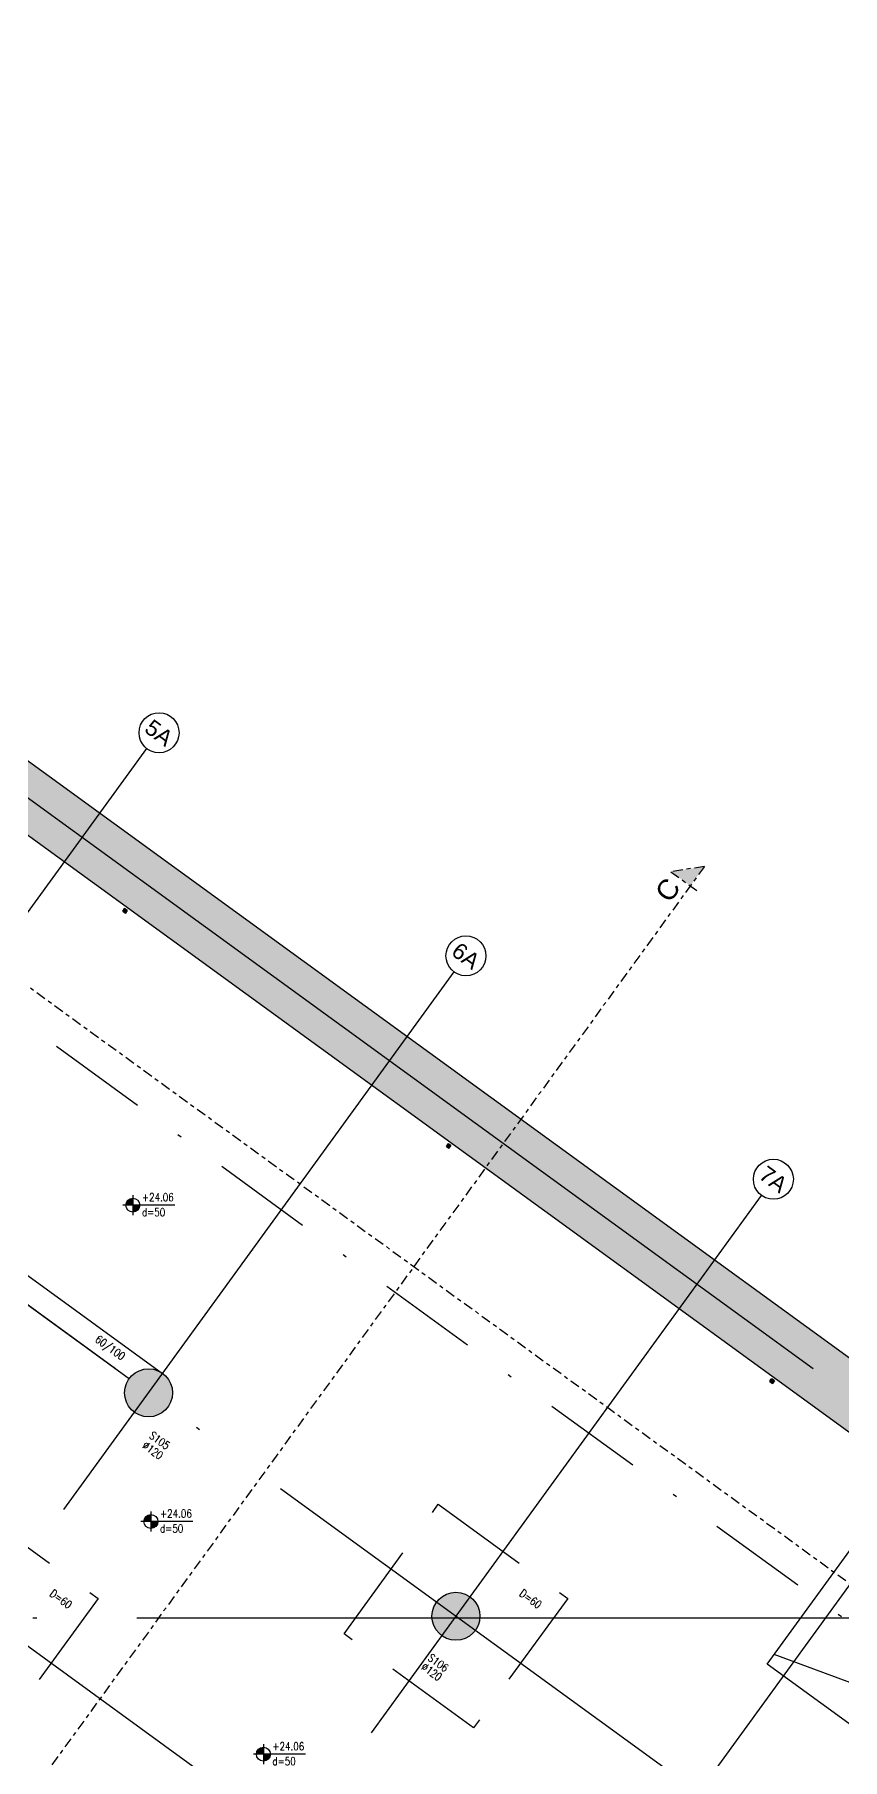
# Model space of a CAD drawing. Header units: inches. Extents: x 400392 to 401495, y 4543971 to 4544133.
# Drawn here: x 400790.06 to 400810.26, y 4544069.86 to 4544112.97 of the extents above; entities that cross this region are included whole.
import ezdxf
from ezdxf.enums import TextEntityAlignment as Align

# ---------------------------------------------------------------- set-up
doc = ezdxf.new("R2010")
doc.units = ezdxf.units.IN
doc.header["$MEASUREMENT"] = 0
for name, pattern in [('AKS', [3, 2.5, -0.25, 0, -0.25]), ('CENTER', [2, 1.25, -0.25, 0.25, -0.25]), ('CONTINU', [0]), ('DASHDOT2', [0.5, 0.25, -0.125, 0, -0.125]), ('HIDDEN', [0.375, 0.25, -0.125])]:
    doc.linetypes.add(name, pattern=pattern)
doc.layers.add('A-DETL-GENF', color=92, linetype='Continuous', lineweight=9)
for name, color, linetype in [('aks prota', 2, 'AKS'), ('caks prota', 4, 'Continuous'), ('kesit tarama prota', 252, 'Continuous'), ('kiriş boyutu prota', 6, 'Continuous'), ('kiriş prota', 6, 'Continuous'), ('kolon prota', 1, 'Continuous'), ('kolon tarama prota', 252, 'Continuous'), ('lkolon prota', 4, 'Continuous'), ('merdiven prota', 2, 'Continuous'), ('perde prota', 1, 'Continuous'), ('PRT-AL-TUNEL_EKSENI', 14, 'DASHDOT2'), ('skesit prota', 7, 'Continuous'), ('st-s_level (kot)', 6, 'Continuous'), ('st-s_levelmark (kot işareti)', 4, 'Continuous'), ('taks prota', 7, 'Continuous'), ('temel prota', 6, 'Continuous'), ('tkesit prota', 7, 'Continuous'), ('tkolon prota', 6, 'Continuous')]:
    doc.layers.add(name, color=color, linetype=linetype)
doc.styles.add('Arial', font='Arial.ttf')
doc.styles.add('OLCU', font='romanstw.shx')
doc.styles.add('TAKS', font='Arial Unicode.ttf')
doc.styles.add('TKIRIS', font='romanstw.shx')
doc.styles.add('tkolon', font='romanstw.shx')

# ---------------------------------------------------------------- blocks, each defined once
blk = doc.blocks.new('+24.06 mekanik')
at = {"layer": 'kolon tarama prota', "color": 253}
for p, q in [((33936, 178284), (33936, 178204)), ((34016, 178284), (33936, 178284)), ((33936, 178284), (34016, 178284)), ((33936, 178204), (33936, 178284)), ((33936, 178284), (33936, 178284)), ((33936, 178204), (34016, 178204)), ((34016, 178204), (33936, 178204)), ((33936, 178204), (33936, 178204)), ((33944, 178249), (33939, 178249)), ((33939, 178249), (33944, 178249)), ((33939, 178249), (33939, 178249)), ((33939, 178239), (33944, 178239)), ((33944, 178239), (33939, 178239)), ((33939, 178239), (33939, 178239)), ((33944, 178249), (33944, 178249)), ((33944, 178239), (33944, 178239)), ((33956, 178249), (33951, 178249)), ((33951, 178249), (33956, 178249)), ((33951, 178249), (33951, 178249)), ((33951, 178239), (33956, 178239)), ((33956, 178239), (33951, 178239)), ((33951, 178239), (33951, 178239)), ((33956, 178249), (33956, 178249)), ((33956, 178239), (33956, 178239)), ((33970, 178249), (33963, 178249)), ((33963, 178249), (33970, 178249)), ((33963, 178249), (33963, 178249)), ((33963, 178239), (33970, 178239)), ((33970, 178239), (33963, 178239)), ((33963, 178239), (33963, 178239)), ((33970, 178249), (33970, 178249)), ((33970, 178239), (33970, 178239)), ((33971, 178281), (33971, 178276)), ((33971, 178276), (33971, 178281)), ((33971, 178281), (33971, 178281)), ((33971, 178276), (33971, 178276)), ((33971, 178269), (33971, 178264)), ((33971, 178264), (33971, 178269)), ((33971, 178269), (33971, 178269)), ((33971, 178264), (33971, 178264)), ((33971, 178257), (33971, 178250)), ((33971, 178250), (33971, 178257)), ((33971, 178257), (33971, 178257)), ((33971, 178250), (33971, 178250)), ((33971, 178238), (33971, 178232)), ((33971, 178232), (33971, 178238)), ((33971, 178238), (33971, 178238)), ((33971, 178232), (33971, 178232)), ((33971, 178225), (33971, 178219)), ((33971, 178219), (33971, 178225)), ((33971, 178225), (33971, 178225)), ((33971, 178219), (33971, 178219)), ((33971, 178213), (33971, 178207)), ((33971, 178207), (33971, 178213)), ((33971, 178213), (33971, 178213)), ((33971, 178207), (33971, 178207)), ((33981, 178276), (33981, 178281)), ((33981, 178281), (33981, 178276)), ((33981, 178281), (33981, 178281)), ((33981, 178276), (33981, 178276)), ((33981, 178264), (33981, 178269)), ((33981, 178269), (33981, 178264)), ((33981, 178269), (33981, 178269)), ((33981, 178264), (33981, 178264)), ((33981, 178250), (33981, 178257)), ((33981, 178257), (33981, 178250)), ((33981, 178257), (33981, 178257)), ((33981, 178250), (33981, 178250)), ((33981, 178232), (33981, 178238)), ((33981, 178238), (33981, 178232)), ((33981, 178238), (33981, 178238)), ((33981, 178232), (33981, 178232)), ((33981, 178219), (33981, 178225)), ((33981, 178225), (33981, 178219)), ((33981, 178225), (33981, 178225)), ((33981, 178219), (33981, 178219)), ((33981, 178207), (33981, 178213)), ((33981, 178213), (33981, 178207)), ((33981, 178213), (33981, 178213)), ((33981, 178207), (33981, 178207)), ((33988, 178249), (33982, 178249)), ((33982, 178249), (33988, 178249)), ((33982, 178249), (33982, 178249)), ((33982, 178239), (33988, 178239)), ((33988, 178239), (33982, 178239)), ((33982, 178239), (33982, 178239)), ((33988, 178249), (33988, 178249)), ((33988, 178239), (33988, 178239)), ((34001, 178249), (33995, 178249)), ((33995, 178249), (34001, 178249)), ((33995, 178249), (33995, 178249)), ((33995, 178239), (34001, 178239)), ((34001, 178239), (33995, 178239)), ((33995, 178239), (33995, 178239)), ((34001, 178249), (34001, 178249)), ((34001, 178239), (34001, 178239)), ((34013, 178249), (34007, 178249)), ((34007, 178249), (34013, 178249)), ((34007, 178249), (34007, 178249)), ((34007, 178239), (34013, 178239)), ((34013, 178239), (34007, 178239)), ((34007, 178239), (34007, 178239)), ((34013, 178249), (34013, 178249)), ((34013, 178239), (34013, 178239)), ((34016, 178204), (34016, 178284)), ((34016, 178284), (34016, 178204)), ((34016, 178284), (34016, 178284)), ((34016, 178204), (34016, 178204)), ((43936, 178284), (43936, 178204)), ((44016, 178284), (43936, 178284)), ((43936, 178284), (44016, 178284)), ((43936, 178204), (43936, 178284)), ((43936, 178284), (43936, 178284)), ((43936, 178204), (44016, 178204)), ((44016, 178204), (43936, 178204)), ((43936, 178204), (43936, 178204)), ((43944, 178249), (43939, 178249)), ((43939, 178249), (43944, 178249)), ((43939, 178249), (43939, 178249)), ((43939, 178239), (43944, 178239)), ((43944, 178239), (43939, 178239)), ((43939, 178239), (43939, 178239)), ((43944, 178249), (43944, 178249)), ((43944, 178239), (43944, 178239)), ((43956, 178249), (43951, 178249)), ((43951, 178249), (43956, 178249)), ((43951, 178249), (43951, 178249)), ((43951, 178239), (43956, 178239)), ((43956, 178239), (43951, 178239)), ((43951, 178239), (43951, 178239)), ((43956, 178249), (43956, 178249)), ((43956, 178239), (43956, 178239)), ((43969, 178249), (43963, 178249)), ((43963, 178249), (43969, 178249)), ((43963, 178249), (43963, 178249)), ((43963, 178239), (43969, 178239)), ((43969, 178239), (43963, 178239)), ((43963, 178239), (43963, 178239)), ((43969, 178249), (43969, 178249)), ((43969, 178239), (43969, 178239)), ((43971, 178281), (43971, 178276)), ((43971, 178276), (43971, 178281)), ((43971, 178281), (43971, 178281)), ((43971, 178276), (43971, 178276)), ((43971, 178269), (43971, 178264)), ((43971, 178264), (43971, 178269)), ((43971, 178269), (43971, 178269)), ((43971, 178264), (43971, 178264)), ((43971, 178257), (43971, 178251)), ((43971, 178251), (43971, 178257)), ((43971, 178257), (43971, 178257)), ((43971, 178251), (43971, 178251)), ((43971, 178238), (43971, 178232)), ((43971, 178232), (43971, 178238)), ((43971, 178238), (43971, 178238)), ((43971, 178232), (43971, 178232)), ((43971, 178225), (43971, 178219)), ((43971, 178219), (43971, 178225)), ((43971, 178225), (43971, 178225)), ((43971, 178219), (43971, 178219)), ((43971, 178213), (43971, 178207)), ((43971, 178207), (43971, 178213)), ((43971, 178213), (43971, 178213)), ((43971, 178207), (43971, 178207)), ((43981, 178276), (43981, 178281)), ((43981, 178281), (43981, 178276)), ((43981, 178281), (43981, 178281)), ((43981, 178276), (43981, 178276)), ((43981, 178264), (43981, 178269)), ((43981, 178269), (43981, 178264)), ((43981, 178269), (43981, 178269)), ((43981, 178264), (43981, 178264)), ((43981, 178251), (43981, 178257)), ((43981, 178257), (43981, 178251)), ((43981, 178257), (43981, 178257)), ((43981, 178251), (43981, 178251)), ((43981, 178232), (43981, 178238)), ((43981, 178238), (43981, 178232)), ((43981, 178238), (43981, 178238)), ((43981, 178232), (43981, 178232)), ((43981, 178219), (43981, 178225)), ((43981, 178225), (43981, 178219)), ((43981, 178225), (43981, 178225)), ((43981, 178219), (43981, 178219)), ((43981, 178207), (43981, 178213)), ((43981, 178213), (43981, 178207)), ((43981, 178213), (43981, 178213)), ((43981, 178207), (43981, 178207)), ((43988, 178249), (43982, 178249)), ((43982, 178249), (43988, 178249)), ((43982, 178249), (43982, 178249)), ((43982, 178239), (43988, 178239)), ((43988, 178239), (43982, 178239)), ((43982, 178239), (43982, 178239)), ((43988, 178249), (43988, 178249)), ((43988, 178239), (43988, 178239)), ((44000, 178249), (43995, 178249)), ((43995, 178249), (44000, 178249)), ((43995, 178249), (43995, 178249)), ((43995, 178239), (44000, 178239)), ((44000, 178239), (43995, 178239)), ((43995, 178239), (43995, 178239)), ((44000, 178249), (44000, 178249)), ((44000, 178239), (44000, 178239)), ((44013, 178249), (44007, 178249)), ((44007, 178249), (44013, 178249)), ((44007, 178249), (44007, 178249)), ((44007, 178239), (44013, 178239)), ((44013, 178239), (44007, 178239)), ((44007, 178239), (44007, 178239)), ((44013, 178249), (44013, 178249)), ((44013, 178239), (44013, 178239)), ((44016, 178204), (44016, 178284)), ((44016, 178284), (44016, 178204)), ((44016, 178284), (44016, 178284)), ((44016, 178204), (44016, 178204)), ((53936, 178284), (53936, 178204)), ((54016, 178284), (53936, 178284)), ((53936, 178284), (54016, 178284)), ((53936, 178204), (53936, 178284)), ((53936, 178284), (53936, 178284)), ((53936, 178204), (54016, 178204)), ((54016, 178204), (53936, 178204)), ((53936, 178204), (53936, 178204)), ((53951, 178279), (53937, 178279)), ((53937, 178210), (53951, 178210)), ((53944, 178249), (53939, 178249)), ((53939, 178249), (53944, 178249)), ((53939, 178249), (53939, 178249)), ((53939, 178239), (53944, 178239)), ((53944, 178239), (53939, 178239)), ((53939, 178239), (53939, 178239)), ((53944, 178249), (53944, 178249)), ((53944, 178239), (53944, 178239)), ((53956, 178249), (53951, 178249)), ((53951, 178249), (53956, 178249)), ((53951, 178249), (53951, 178249)), ((53951, 178239), (53956, 178239)), ((53956, 178239), (53951, 178239)), ((53951, 178239), (53951, 178239)), ((53956, 178249), (53956, 178249)), ((53956, 178239), (53956, 178239)), ((53970, 178249), (53963, 178249)), ((53963, 178249), (53970, 178249)), ((53963, 178249), (53963, 178249)), ((53963, 178239), (53970, 178239)), ((53970, 178239), (53963, 178239)), ((53963, 178239), (53963, 178239)), ((53970, 178249), (53970, 178249)), ((53970, 178239), (53970, 178239)), ((53971, 178281), (53971, 178276)), ((53971, 178276), (53971, 178281)), ((53971, 178281), (53971, 178281)), ((53971, 178276), (53971, 178276)), ((53971, 178269), (53971, 178264)), ((53971, 178264), (53971, 178269)), ((53971, 178269), (53971, 178269)), ((53971, 178264), (53971, 178264)), ((53971, 178257), (53971, 178250)), ((53971, 178250), (53971, 178257)), ((53971, 178257), (53971, 178257)), ((53971, 178250), (53971, 178250)), ((53971, 178238), (53971, 178232)), ((53971, 178232), (53971, 178238)), ((53971, 178238), (53971, 178238)), ((53971, 178232), (53971, 178232)), ((53971, 178225), (53971, 178219)), ((53971, 178219), (53971, 178225)), ((53971, 178225), (53971, 178225)), ((53971, 178219), (53971, 178219)), ((53971, 178213), (53971, 178207)), ((53971, 178207), (53971, 178213)), ((53971, 178213), (53971, 178213)), ((53971, 178207), (53971, 178207)), ((53981, 178276), (53981, 178281)), ((53981, 178281), (53981, 178276)), ((53981, 178281), (53981, 178281)), ((53981, 178276), (53981, 178276)), ((53981, 178264), (53981, 178269)), ((53981, 178269), (53981, 178264)), ((53981, 178269), (53981, 178269)), ((53981, 178264), (53981, 178264)), ((53981, 178250), (53981, 178257)), ((53981, 178257), (53981, 178250)), ((53981, 178257), (53981, 178257)), ((53981, 178250), (53981, 178250)), ((53981, 178232), (53981, 178238)), ((53981, 178238), (53981, 178232)), ((53981, 178238), (53981, 178238)), ((53981, 178232), (53981, 178232)), ((53981, 178219), (53981, 178225)), ((53981, 178225), (53981, 178219)), ((53981, 178225), (53981, 178225)), ((53981, 178219), (53981, 178219)), ((53981, 178207), (53981, 178213)), ((53981, 178213), (53981, 178207)), ((53981, 178213), (53981, 178213)), ((53981, 178207), (53981, 178207)), ((53988, 178249), (53982, 178249)), ((53982, 178249), (53988, 178249)), ((53982, 178249), (53982, 178249)), ((53982, 178239), (53988, 178239)), ((53988, 178239), (53982, 178239)), ((53982, 178239), (53982, 178239)), ((53988, 178249), (53988, 178249)), ((53988, 178239), (53988, 178239)), ((54001, 178249), (53995, 178249)), ((53995, 178249), (54001, 178249)), ((53995, 178249), (53995, 178249)), ((53995, 178239), (54001, 178239)), ((54001, 178239), (53995, 178239)), ((53995, 178239), (53995, 178239)), ((54001, 178249), (54001, 178249)), ((54001, 178239), (54001, 178239)), ((54013, 178249), (54007, 178249)), ((54007, 178249), (54013, 178249)), ((54007, 178249), (54007, 178249)), ((54007, 178239), (54013, 178239)), ((54013, 178239), (54007, 178239)), ((54007, 178239), (54007, 178239)), ((54013, 178249), (54013, 178249)), ((54013, 178239), (54013, 178239)), ((54016, 178204), (54016, 178284)), ((54016, 178284), (54016, 178204)), ((54016, 178284), (54016, 178284)), ((54016, 178204), (54016, 178204))]:
    blk.add_line(p, q, dxfattribs=at)
at = {"layer": 'kolon tarama prota', "color": 253, "flags": 128}
for points in [[(53946, 178244), (53950, 178260), (53963, 178271), (53976, 178274)], [(53976, 178214), (53960, 178219), (53949, 178231), (53946, 178244)], [(53951, 178274), (53967, 178274), (53975, 178274), (53976, 178274)], [(53976, 178214), (53971, 178214), (53957, 178214), (53951, 178214)], [(53976, 178274), (53992, 178270), (54003, 178257), (54006, 178244)], [(54006, 178244), (54001, 178228), (53989, 178217), (53976, 178214)]]:
    blk.add_lwpolyline(points, dxfattribs=at)
at = {"layer": 'kolon tarama prota', "color": 253}
for centre, radius, start, end in [((33976, 178244), 45.8, 0, 180), ((33976, 178244), 45.8, 0, 180), ((33976, 178244), 45.8, 180, 0), ((33976, 178244), 45.8, 180, 0), ((33976, 178244), 41, 0, 180), ((33976, 178244), 41, 180, 0), ((33976, 178244), 40, 0, 180), ((33976, 178244), 40, 0, 180), ((33976, 178244), 40, 180, 0), ((33976, 178244), 40, 180, 0), ((33976, 178244), 37.3, 97.6967, 172.3033), ((33976, 178244), 37.3, 97.6967, 172.3033), ((33976, 178244), 37.3, 187.6967, 262.3033), ((33976, 178244), 37.3, 187.6967, 262.3033), ((33976, 178244), 34.3, 90, 270), ((33976, 178244), 34.3, 90, 270), ((33976, 178244), 33, 0, 180), ((33976, 178244), 33, 180, 0), ((33976, 178244), 32, 98.9893, 171.0107), ((33976, 178244), 32, 98.9893, 171.0107), ((33976, 178244), 32, 188.9893, 261.0107), ((33976, 178244), 32, 188.9893, 261.0107), ((33976, 178244), 30, 0, 180), ((33976, 178244), 30, 0, 180), ((33976, 178244), 30.2, 0, 180), ((33976, 178244), 30, 180, 0), ((33976, 178244), 30, 180, 0), ((33976, 178244), 30.2, 180, 0), ((33976, 178244), 25.3, 101.3831, 168.6169), ((33976, 178244), 25.3, 101.3831, 168.6169), ((33976, 178244), 25, 0, 180), ((33976, 178244), 25, 0, 180), ((33976, 178244), 25, 180, 0), ((33976, 178244), 25, 180, 0), ((33976, 178244), 25.3, 191.3831, 258.6169), ((33976, 178244), 25.3, 191.3831, 258.6169), ((33976, 178244), 20, 104.4775, 165.5225), ((33976, 178244), 20, 104.4775, 165.5225), ((33976, 178244), 20, 194.4775, 255.5225), ((33976, 178244), 20, 194.4775, 255.5225), ((33976, 178228), 16.5, 90, 270), ((33976, 178244), 13.3, 112.0243, 157.9757), ((33976, 178244), 13.3, 112.0243, 157.9757), ((33976, 178244), 13.3, 202.0243, 247.9757), ((33976, 178244), 13.3, 202.0243, 247.9757), ((33976, 178244), 8, 128.6822, 141.3178), ((33976, 178244), 8, 128.6822, 141.3178), ((33976, 178244), 8, 218.6822, 231.3178), ((33976, 178244), 8, 218.6822, 231.3178), ((33976, 178244), 34.3, 270, 90), ((33976, 178244), 34.3, 270, 90), ((33976, 178261), 16.5, 270, 90), ((33976, 178244), 37.3, 7.6967, 82.3033), ((33976, 178244), 37.3, 7.6967, 82.3033), ((33976, 178244), 32, 8.9893, 81.0107), ((33976, 178244), 32, 8.9893, 81.0107), ((33976, 178244), 25.3, 11.3831, 78.6169), ((33976, 178244), 25.3, 11.3831, 78.6169), ((33976, 178244), 20, 14.4775, 75.5225), ((33976, 178244), 20, 14.4775, 75.5225), ((33976, 178244), 13.3, 22.0243, 67.9757), ((33976, 178244), 13.3, 22.0243, 67.9757), ((33976, 178244), 8, 38.6822, 51.3178), ((33976, 178244), 8, 38.6822, 51.3178), ((33976, 178244), 32, 278.9893, 351.0107), ((33976, 178244), 37.3, 277.6967, 352.3033), ((33976, 178244), 13.3, 292.0243, 337.9757), ((33976, 178244), 8, 308.6822, 321.3178), ((33976, 178244), 25.3, 281.3831, 348.6169), ((33976, 178244), 20, 284.4775, 345.5225), ((33976, 178244), 37.3, 277.6967, 352.3033), ((33976, 178244), 32, 278.9893, 351.0107), ((33976, 178244), 8, 308.6822, 321.3178), ((33976, 178244), 13.3, 292.0243, 337.9757), ((33976, 178244), 20, 284.4775, 345.5225), ((33976, 178244), 25.3, 281.3831, 348.6169), ((43976, 178244), 40, 0, 180), ((43976, 178244), 40, 0, 180), ((43976, 178244), 40, 180, 0), ((43976, 178244), 40, 180, 0), ((43976, 178244), 37.3, 97.6967, 172.3033), ((43976, 178244), 37.3, 97.6967, 172.3033), ((43976, 178244), 37.3, 187.6967, 262.3033), ((43976, 178244), 37.3, 187.6967, 262.3033), ((43976, 178244), 33, 0, 180), ((43976, 178244), 33, 180, 0), ((43976, 178244), 32, 98.9893, 171.0107), ((43976, 178244), 32, 98.9893, 171.0107), ((43976, 178244), 32, 188.9893, 261.0107), ((43976, 178244), 32, 188.9893, 261.0107), ((43976, 178244), 30, 0, 180), ((43976, 178244), 30, 0, 180), ((43976, 178244), 30, 180, 0), ((43976, 178244), 30, 180, 0), ((43976, 178244), 25.3, 101.3831, 168.6169), ((43976, 178244), 25.3, 101.3831, 168.6169), ((43976, 178244), 25, 0, 180), ((43976, 178244), 25, 0, 180), ((43976, 178244), 25, 180, 0), ((43976, 178244), 25, 180, 0), ((43976, 178244), 25.3, 191.3831, 258.6169), ((43976, 178244), 25.3, 191.3831, 258.6169), ((43976, 178244), 20, 104.4775, 165.5225), ((43976, 178244), 20, 104.4775, 165.5225), ((43976, 178244), 20, 194.4775, 255.5225), ((43976, 178244), 20, 194.4775, 255.5225), ((43976, 178228), 16.5, 90, 270), ((43976, 178244), 13.3, 112.0243, 157.9757), ((43976, 178244), 13.3, 112.0243, 157.9757), ((43976, 178244), 13.3, 202.0243, 247.9757), ((43976, 178244), 13.3, 202.0243, 247.9757), ((43976, 178244), 8, 128.6822, 141.3178), ((43976, 178244), 8, 128.6822, 141.3178), ((43976, 178244), 8, 218.6822, 231.3178), ((43976, 178244), 8, 218.6822, 231.3178), ((43976, 178261), 16.5, 270, 90), ((43976, 178244), 37.3, 7.6967, 82.3033), ((43976, 178244), 37.3, 7.6967, 82.3033), ((43976, 178244), 32, 8.9893, 81.0107), ((43976, 178244), 32, 8.9893, 81.0107), ((43976, 178244), 25.3, 11.3831, 78.6169), ((43976, 178244), 25.3, 11.3831, 78.6169), ((43976, 178244), 20, 14.4775, 75.5225), ((43976, 178244), 20, 14.4775, 75.5225), ((43976, 178244), 13.3, 22.0243, 67.9757), ((43976, 178244), 13.3, 22.0243, 67.9757), ((43976, 178244), 8, 38.6822, 51.3178), ((43976, 178244), 8, 38.6822, 51.3178), ((43976, 178244), 32, 278.9893, 351.0107), ((43976, 178244), 37.3, 277.6967, 352.3033), ((43976, 178244), 13.3, 292.0243, 337.9757), ((43976, 178244), 8, 308.6822, 321.3178), ((43976, 178244), 25.3, 281.3831, 348.6169), ((43976, 178244), 20, 284.4775, 345.5225), ((43976, 178244), 37.3, 277.6967, 352.3033), ((43976, 178244), 32, 278.9893, 351.0107), ((43976, 178244), 8, 308.6822, 321.3178), ((43976, 178244), 13.3, 292.0243, 337.9757), ((43976, 178244), 20, 284.4775, 345.5225), ((43976, 178244), 25.3, 281.3831, 348.6169), ((53976, 178244), 40, 0, 180), ((53976, 178244), 40, 0, 180), ((53976, 178244), 40, 180, 0), ((53976, 178244), 40, 180, 0), ((53976, 178244), 37.3, 97.6967, 172.3033), ((53976, 178244), 37.3, 97.6967, 172.3033), ((53976, 178244), 37.3, 187.6967, 262.3033), ((53976, 178244), 37.3, 187.6967, 262.3033), ((53976, 178244), 34.3, 0, 180), ((53976, 178244), 34.3, 0, 180), ((53976, 178244), 34.3, 180, 0), ((53976, 178244), 34.3, 180, 0), ((53976, 178244), 33, 0, 180), ((53976, 178244), 33, 180, 0), ((53976, 178244), 32, 98.9893, 171.0107), ((53976, 178244), 32, 98.9893, 171.0107), ((53976, 178244), 32, 188.9893, 261.0107), ((53976, 178244), 32, 188.9893, 261.0107), ((53976, 178244), 30, 0, 180), ((53976, 178244), 30, 0, 180), ((53976, 178244), 30.2, 0, 180), ((53976, 178244), 30, 180, 0), ((53976, 178244), 30, 180, 0), ((53976, 178244), 30.2, 180, 0), ((53976, 178244), 25.3, 101.3831, 168.6169), ((53976, 178244), 25.3, 101.3831, 168.6169), ((53976, 178244), 25, 0, 180), ((53976, 178244), 25, 0, 180), ((53976, 178244), 25, 180, 0), ((53976, 178244), 25, 180, 0), ((53976, 178244), 25.3, 191.3831, 258.6169), ((53976, 178244), 25.3, 191.3831, 258.6169), ((53976, 178244), 20, 104.4775, 165.5225), ((53976, 178244), 20, 104.4775, 165.5225), ((53976, 178244), 20, 194.4775, 255.5225), ((53976, 178244), 20, 194.4775, 255.5225), ((53976, 178228), 16.5, 90, 270), ((53976, 178244), 13.3, 112.0243, 157.9757), ((53976, 178244), 13.3, 112.0243, 157.9757), ((53976, 178244), 13.3, 202.0243, 247.9757), ((53976, 178244), 13.3, 202.0243, 247.9757), ((53976, 178244), 8, 128.6822, 141.3178), ((53976, 178244), 8, 128.6822, 141.3178), ((53976, 178244), 8, 218.6822, 231.3178), ((53976, 178244), 8, 218.6822, 231.3178), ((53976, 178261), 16.5, 270, 90), ((53976, 178244), 37.3, 7.6967, 82.3033), ((53976, 178244), 37.3, 7.6967, 82.3033), ((53976, 178244), 32, 8.9893, 81.0107), ((53976, 178244), 32, 8.9893, 81.0107), ((53976, 178244), 25.3, 11.3831, 78.6169), ((53976, 178244), 25.3, 11.3831, 78.6169), ((53976, 178244), 20, 14.4775, 75.5225), ((53976, 178244), 20, 14.4775, 75.5225), ((53976, 178244), 13.3, 22.0243, 67.9757), ((53976, 178244), 13.3, 22.0243, 67.9757), ((53976, 178244), 8, 38.6822, 51.3178), ((53976, 178244), 8, 38.6822, 51.3178), ((53976, 178244), 32, 278.9893, 351.0107), ((53976, 178244), 37.3, 277.6967, 352.3033), ((53976, 178244), 13.3, 292.0243, 337.9757), ((53976, 178244), 8, 308.6822, 321.3178), ((53976, 178244), 25.3, 281.3831, 348.6169), ((53976, 178244), 20, 284.4775, 345.5225), ((53976, 178244), 37.3, 277.6967, 352.3033), ((53976, 178244), 32, 278.9893, 351.0107), ((53976, 178244), 8, 308.6822, 321.3178), ((53976, 178244), 13.3, 292.0243, 337.9757), ((53976, 178244), 20, 284.4775, 345.5225), ((53976, 178244), 25.3, 281.3831, 348.6169)]:
    blk.add_arc(centre, radius, start, end, dxfattribs=at)
for centre, major_axis, start_param, end_param in [((53937, 178244), (0, 34.3), 4.712389, 7.853982), ((53937, 178244), (0, 34.3), 1.570796, 4.712389), ((53951, 178244), (0, 34.3), 4.712389, 7.853982), ((53951, 178244), (0, 34.3), 1.570796, 4.712389), ((53951, 178244), (0, 30.2), 4.712389, 7.853982), ((53951, 178244), (0, 30.2), 1.570796, 4.712389)]:
    blk.add_ellipse(centre, major_axis=major_axis, ratio=0.677064, start_param=start_param, end_param=end_param, dxfattribs=at)
blk = doc.blocks.new('PLAN_KOT')
at = {"layer": 'st-s_levelmark (kot işareti)'}
h = blk.add_hatch(color=256, dxfattribs=at)
h.paths.add_polyline_path([(0, 17.5, 0.414214), (-17.5, 0), (0, 0)])
h.paths.add_polyline_path([(17.5, 0), (0, 0), (0, -17.5, 0.414214)])
for p, q in [((105, 0), (-25, 0)), ((0, 25), (0, -25))]:
    blk.add_line(p, q, dxfattribs=at)
blk.add_circle((0, 0), 17.5, dxfattribs=at)
at = {"layer": 'st-s_level (kot)', "color": 6, "style": 'OLCU', "width": 0.8}
for tag, p in [('KOT', (22.7, 9.8)), ('DÖŞEME_KALINLIĞI', (22.7, -27.6))]:
    blk.add_attdef(tag, p, '', height=20, dxfattribs=at)

msp = doc.modelspace()

# ---------------------------------------------------------------- hatches: boundary and pattern name
at = {"layer": 'kesit tarama prota'}
h = msp.add_hatch(color=256, dxfattribs=at)
h.dxf.hatch_style = 1
h.paths.add_polyline_path([(400805.969, 4544092.05), (400806.807, 4544092.183), (400806.454, 4544091.698)])
at = {"layer": 'kolon tarama prota'}
h = msp.add_hatch(color=256, dxfattribs=at)
h.dxf.hatch_style = 1
h.paths.add_polyline_path([(400766.813, 4544111.585), (400756.409, 4544097.266), (400756.086, 4544097.501), (400755.615, 4544096.853), (400755.939, 4544096.618), (400752.589, 4544092.007), (400752.265, 4544092.242), (400751.795, 4544091.595), (400752.118, 4544091.36), (400741.715, 4544077.04), (400742.928, 4544076.158), (400767.145, 4544109.49), (400817.86, 4544072.643), (400820.412, 4544072.643), (400818.347, 4544074.143)])
h = msp.add_hatch(color=256, dxfattribs=at)
h.dxf.hatch_style = 1
edge = h.paths.add_edge_path()
edge.add_arc((400792.91, 4544079.028), 0.6, 0, 360)
h = msp.add_hatch(color=256, dxfattribs=at)
h.dxf.hatch_style = 1
edge = h.paths.add_edge_path()
edge.add_arc((400800.596, 4544073.444), 0.6, 0, 360)

# ---------------------------------------------------------------- linework, layer by layer
at = {"layer": 'aks prota', "ltscale": 10}
for p, q in [((400858.225, 4544044.243), (400763.625, 4544112.975)), ((400840.787, 4544044.243), (400757.6, 4544104.682)), ((400829.048, 4544044.243), (400753.544, 4544099.1)), ((400765.416, 4544057.348), (400792.866, 4544095.129)), ((400773.101, 4544051.764), (400800.551, 4544089.545)), ((400780.788, 4544046.18), (400808.237, 4544083.961)), ((400786.855, 4544041.771), (400814.305, 4544079.553)), ((400877.814, 4544073.393), (400711.895, 4544073.393))]:
    msp.add_line(p, q, dxfattribs=at)
at = {"layer": 'caks prota', "ltscale": 0.05}
for centre in [(400793.173, 4544095.524), (400800.845, 4544089.949), (400808.531, 4544084.365)]:
    msp.add_circle(centre, 0.5, dxfattribs=at)
at = {"layer": 'kiriş prota'}
for points in [[(400786.063, 4544084.744), (400793.263, 4544079.513)], [(400784.015, 4544076.958), (400788.072, 4544082.543), (400792.432, 4544079.375)], [(400817.86, 4544072.643), (400821.141, 4544070.259), (400819.907, 4544068.56), (400818.668, 4544069.461), (400817.492, 4544067.843), (400818.732, 4544066.942), (400817.673, 4544065.487), (400808.374, 4544072.243), (400811.843, 4544077.015)]]:
    msp.add_lwpolyline(points, dxfattribs=at)
at = {"layer": 'kolon prota', "color": 1}
for centre in [(400792.91, 4544079.028), (400800.596, 4544073.444)]:
    msp.add_circle(centre, 0.6, dxfattribs=at)
at = {"layer": 'merdiven prota', "color": 4}
msp.add_lwpolyline([(400811.843, 4544077.015), (400818.256, 4544068.894), (400808.55, 4544072.485)], dxfattribs=at)
at = {"layer": 'perde prota'}
msp.add_lwpolyline([(400752.118, 4544091.36), (400741.715, 4544077.04), (400742.928, 4544076.158), (400767.145, 4544109.49), (400817.86, 4544072.643), (400820.412, 4544072.643), (400766.813, 4544111.585), (400756.409, 4544097.266), (400756.086, 4544097.501), (400755.615, 4544096.853), (400755.939, 4544096.618), (400752.589, 4544092.007), (400752.265, 4544092.242), (400751.795, 4544091.595)], close=True, dxfattribs=at)
at = {"layer": 'PRT-AL-TUNEL_EKSENI', "ltscale": 10}
msp.add_line((400850.399, 4544044.243), (400760.921, 4544109.253), dxfattribs=at)
at = {"layer": 'skesit prota', "linetype": 'CENTER', "ltscale": 0.2}
for p, q in [((400806.807, 4544092.183), (400805.969, 4544092.05)), ((400805.969, 4544092.05), (400806.697, 4544091.521))]:
    msp.add_line(p, q, dxfattribs=at)
for points in [[(400759.861, 4544111.012), (400855.89, 4544041.243)], [(400806.807, 4544092.183), (400768.387, 4544039.302)]]:
    msp.add_lwpolyline(points, dxfattribs=at)
at = {"layer": 'temel prota', "linetype": 'HIDDEN', "ltscale": 10}
for points in [[(400787.235, 4544074.619), (400788.412, 4544076.239), (400791.648, 4544073.888), (400789.297, 4544070.652), (400786.06, 4544073.003), (400786.882, 4544074.134)], [(400800.153, 4544076.241), (400803.39, 4544073.89), (400801.038, 4544070.654), (400797.802, 4544073.005), (400800.153, 4544076.241)]]:
    msp.add_lwpolyline(points, dxfattribs=at)

# ---------------------------------------------------------------- block references
at = {"layer": 'A-DETL-GENF', "xscale": 0.001, "yscale": 0.001, "zscale": 0.001, "rotation": 323.9999999999982}
msp.add_blockref('+24.06 mekanik', (400660.065, 4543966.842), dxfattribs=at)
at = {"layer": 'st-s_level (kot)', "linetype": 'CONTINU', "ltscale": 0.1, "xscale": 0.01, "yscale": 0.01, "zscale": 0.01}
for p in [(400792.518, 4544083.718), (400792.97, 4544075.813), (400795.78, 4544069.996)]:
    msp.add_blockref('PLAN_KOT', p, dxfattribs=at).add_auto_attribs({'KOT': '+24.06', 'DÖŞEME_KALINLIĞI': 'd=50'})

# ---------------------------------------------------------------- texts
at = {"layer": 'kiriş boyutu prota', "ltscale": 0.05, "style": 'TKIRIS', "width": 0.8}
msp.add_text('60/100', height=0.2, rotation=324, dxfattribs=at).set_placement((400792.292, 4544079.91), align=Align.MIDDLE_RIGHT)
at = {"layer": 'lkolon prota', "style": 'tkolon', "width": 0.8}
for p in [(400792.736, 4544077.67), (400799.708, 4544072.136)]:
    msp.add_text('%%C120', height=0.2, rotation=324, dxfattribs=at).set_placement(p)
at = {"layer": 'st-s_level (kot)', "color": 6, "style": 'OLCU', "width": 0.8}
for p in [(400790.421, 4544073.969), (400802.163, 4544073.971)]:
    msp.add_attdef('D=60', p, '', height=0.2, rotation=324, dxfattribs=at)
at = {"layer": 'taks prota', "style": 'TAKS'}
for s, p in [('5A', (400793.173, 4544095.524)), ('6A', (400800.845, 4544089.949)), ('7A', (400808.531, 4544084.365))]:
    msp.add_text(s, height=0.4, rotation=323.5052, dxfattribs=at).set_placement(p, align=Align.MIDDLE_CENTER)
at = {"layer": 'tkesit prota', "style": 'Arial'}
msp.add_text('C', height=0.5, rotation=54, dxfattribs=at).set_placement((400805.942, 4544091.247))
at = {"layer": 'tkolon prota', "style": 'tkolon', "width": 0.8}
for s, p in [('S105', (400792.907, 4544077.916)), ('S106', (400799.872, 4544072.361))]:
    msp.add_text(s, height=0.2, rotation=324, dxfattribs=at).set_placement(p)

doc.saveas('drawing.dxf')
